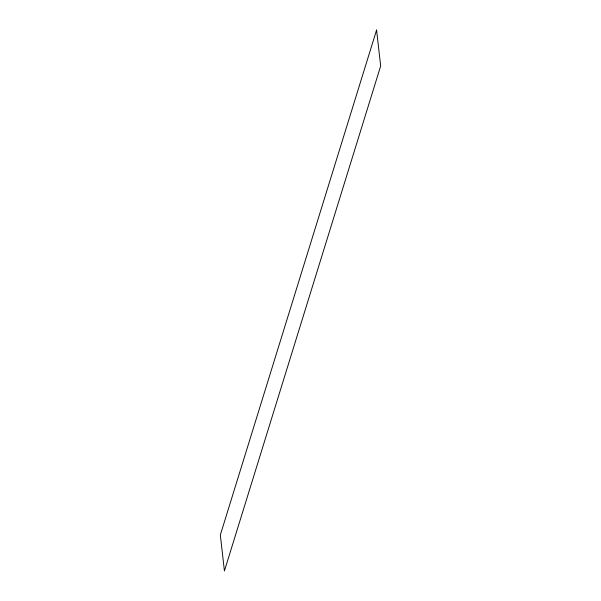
<?xml version="1.0" encoding="UTF-8"?>
<svg xmlns="http://www.w3.org/2000/svg" width="601" height="601" viewBox="0 0 601 601"><rect width="100%" height="100%" fill="white"/><g stroke="black" fill="none" stroke-linecap="round" stroke-linejoin="round"><path stroke-width="0.9" d="M376.579 30.05L220.327 535.003L224.421 570.95L380.673 65.997L376.579 30.05"/></g></svg>
